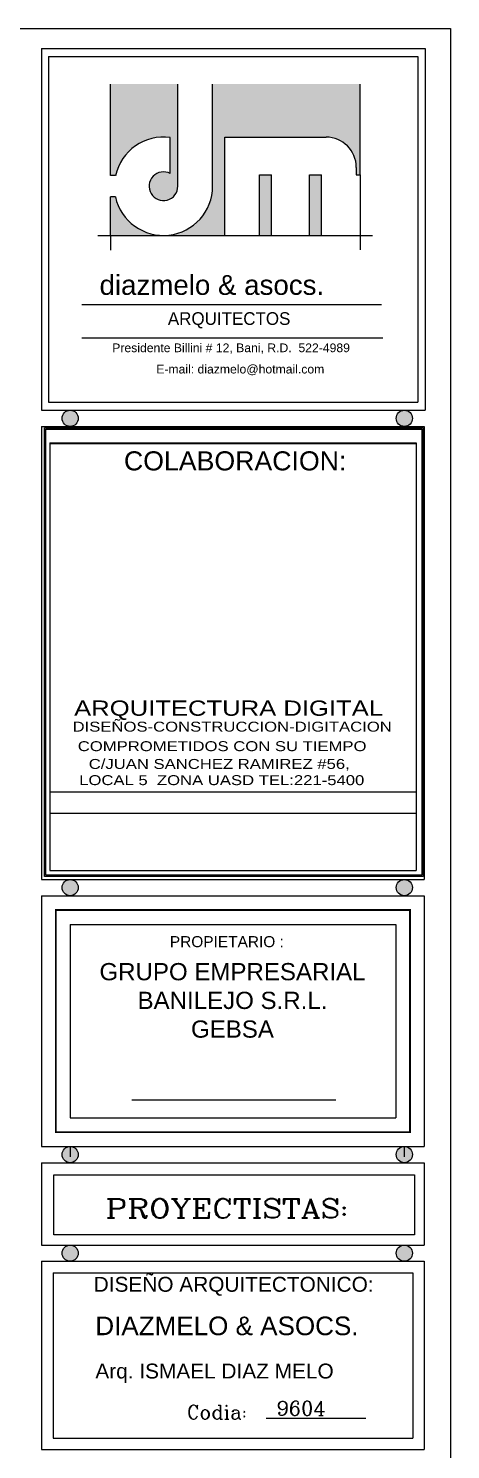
# Model space of a CAD drawing. Header units: feet. Extents: x 317 to 512, y -141 to 162.
# Drawn here: x 445.53 to 452.47, y 76.3 to 99.68 of the extents above; entities that cross this region are included whole.
import ezdxf
from ezdxf.enums import TextEntityAlignment as Align

# ---------------------------------------------------------------- set-up
doc = ezdxf.new("R2010")
doc.units = ezdxf.units.FT
doc.header["$MEASUREMENT"] = 0
for name, color, linetype in [('HOJA', 7, 'Continuous'), ('MARCO', 1, 'Continuous'), ('TARGETA', 3, 'Continuous'), ('TEXTO', 2, 'Continuous'), ('TEXTOS', 3, 'Continuous'), ('TEXXT', 2, 'Continuous')]:
    doc.layers.add(name, color=color, linetype=linetype)
doc.styles.add('DAMIAN', font='arial.ttf', dxfattribs={"height": 0.12})
doc.styles.get("Standard").update_dxf_attribs({"font": 'arial.ttf'})
doc.styles.add('TITTEXTM', font='romanc.shx')

# ---------------------------------------------------------------- blocks, each defined once
blk = doc.blocks.new('A$C6FFE63EF')
at = {"layer": 'TEXTO', "ltscale": 0.05}
h = blk.add_hatch(color=256, dxfattribs=at)
h.paths.add_polyline_path([(1.319, 2.87), (1.319, 2.479, 3.622679), (1.401, 2.342), (1.401, 3.449), (0.672, 3.449), (0.672, 2.457), (0.725, 2.457, -0.391497)])
h.paths.add_polyline_path([(1.246, 1.809, -0.351969), (0.725, 2.227), (0.672, 2.227), (0.672, 1.809)])
h.paths.add_polyline_path([(1.91, 2.875), (3.008, 2.875, -0.414214), (3.336, 2.547), (3.336, 2.466), (3.377, 2.466), (3.377, 3.449), (1.779, 3.449), (1.779, 2.342, -0.414214), (1.246, 1.809), (1.91, 1.809)])
h.paths.add_polyline_path([(2.418, 2.465), (2.287, 2.465), (2.287, 1.809), (2.418, 1.809)], flags=17)
h.paths.add_polyline_path([(2.959, 2.465), (2.828, 2.465), (2.828, 1.809), (2.959, 1.809)], flags=17)
for p, q in [((0.671, 2.456), (0.671, 3.448)), ((1.401, 2.341), (1.401, 3.448)), ((1.778, 2.341), (1.778, 3.448)), ((3.377, 2.465), (3.377, 3.448)), ((1.319, 2.479), (1.319, 2.869)), ((1.909, 1.808), (1.909, 2.874)), ((1.909, 2.874), (3.008, 2.874)), ((3.336, 2.546), (3.336, 2.465)), ((0.725, 2.456), (0.671, 2.456)), ((2.287, 1.808), (2.287, 2.464)), ((2.287, 2.464), (2.418, 2.464)), ((2.418, 1.808), (2.418, 2.464)), ((2.828, 1.808), (2.828, 2.464)), ((2.828, 2.464), (2.959, 2.464)), ((2.959, 1.808), (2.959, 2.464)), ((3.336, 2.465), (3.377, 2.465)), ((3.377, 2.465), (3.377, 1.653)), ((0.671, 1.808), (0.671, 2.227)), ((0.725, 2.227), (0.671, 2.227)), ((0.534, 1.808), (3.512, 1.808)), ((0.671, 1.808), (0.671, 1.647)), ((0.362, 1.057), (3.61, 1.057)), ((0.362, 0.698), (3.622, 0.698))]:
    blk.add_line(p, q, dxfattribs=at)
for centre, radius, start, end in [((1.245, 2.341), 0.533, 82.0412, 167.5619), ((3.008, 2.546), 0.328, 0, 90), ((1.245, 2.341), 0.156, 61.7263, 0), ((1.245, 2.341), 0.533, 192.4381, 0)]:
    blk.add_arc(centre, radius, start, end, dxfattribs=at)
at = {"layer": 'TEXTO', "ltscale": 0.3, "width": 13.01141, "attachment_point": 1}
for s, insert, char_height in [('{\\fSwis721 Blk BT|b0|i0|c0|p34;diazmelo & asocs.}', (0.552, 1.378), 0.21489), ('{\\fComic Sans MS|b0|i0|c0|p66;ARQUITECTOS}', (1.293, 0.975), 0.13753), ('{\\fArial|b0|i0|c0|p34;Presidente Billini # 12, Bani, R.D.  522-4989}', (0.69, 0.636), 0.09455), ('{\\fArial|b0|i0|c0|p34;E-mail: diazmelo@hotmail.com}', (1.167, 0.405), 0.09455)]:
    blk.add_mtext(s, dxfattribs=dict(at, insert=insert, char_height=char_height))

msp = doc.modelspace()

# ---------------------------------------------------------------- hatches: boundary and pattern name
at = {"layer": 'TEXTOS'}
h = msp.add_hatch(color=7, dxfattribs=at)
h.paths.add_polyline_path([(446.34795, 93.26546, 1), (446.08168, 93.26546, 1)])
h.paths.add_polyline_path([(451.84265, 93.26546, 1), (451.57638, 93.26546, 1)])
h = msp.add_hatch(color=7, dxfattribs=at)
h.paths.add_polyline_path([(446.34795, 85.54688, 1), (446.08168, 85.54688, 1)])
h.paths.add_polyline_path([(451.84265, 85.54688, 1), (451.57638, 85.54688, 1)])
h = msp.add_hatch(color=7, dxfattribs=at)
h.paths.add_polyline_path([(446.21482, 81.28846, 1), (446.21482, 81.0222, 1)])
h.paths.add_polyline_path([(451.70952, 81.28846, 1), (451.70952, 81.0222, 1)])
h = msp.add_hatch(color=7, dxfattribs=at)
h.paths.add_polyline_path([(446.21482, 79.66705, 1), (446.21482, 79.40078, 1)])
h.paths.add_polyline_path([(451.70952, 79.66705, 1), (451.70952, 79.40078, 1)])

# ---------------------------------------------------------------- linework, layer by layer
at = {"layer": 'HOJA', "color": 17, "linetype": 'Continuous'}
for p, q in [((445.87826, 87.1215), (451.90474, 87.1215)), ((445.87826, 86.76896), (451.90474, 86.76896))]:
    msp.add_line(p, q, dxfattribs=at)
at = {"layer": 'MARCO'}
msp.add_lwpolyline([(387.97006, 99.67954), (452.47006, 99.67954), (452.47006, 57.67954), (387.97006, 57.67954)], close=True, dxfattribs=at)
at = {"layer": 'TARGETA', "color": 3}
for p, q in [((445.74434, 99.34763), (452.05064, 99.34763)), ((445.74434, 99.34763), (445.74434, 93.3986)), ((445.86061, 99.21654), (451.93437, 99.21654)), ((445.86061, 99.21654), (445.86061, 93.53277)), ((451.93437, 99.21654), (451.93437, 93.53277)), ((452.05064, 99.34763), (452.05064, 93.3986)), ((445.86061, 93.53277), (451.91646, 93.53277)), ((451.91646, 93.53277), (451.93437, 93.53277)), ((445.74434, 93.3986), (452.05064, 93.3986)), ((445.87826, 92.86508), (445.87826, 85.84414)), ((445.87826, 92.86508), (451.90474, 92.86508)), ((445.87826, 92.85179), (445.87826, 85.83085)), ((445.87826, 92.85179), (451.90474, 92.85179)), ((445.87826, 92.85179), (445.87826, 85.83085)), ((451.90474, 92.86508), (451.90474, 85.84414)), ((451.90474, 92.85179), (451.90474, 85.83085)), ((451.90474, 92.85179), (451.90474, 85.83085)), ((445.87826, 85.83085), (451.90474, 85.83085)), ((445.87826, 85.83085), (451.90474, 85.83085)), ((445.74434, 85.41375), (452.03866, 85.41375)), ((445.74434, 85.41375), (445.74434, 81.28846)), ((452.03866, 85.41375), (452.03866, 81.28846)), ((446.21563, 84.94245), (451.56737, 84.94245)), ((446.21563, 84.94245), (446.21563, 81.75976)), ((451.56737, 84.94245), (451.56737, 81.75976)), ((446.21563, 81.75976), (451.56737, 81.75976)), ((445.74434, 81.28846), (452.03866, 81.28846)), ((445.74434, 81.0222), (445.74434, 79.66705)), ((445.74434, 81.0222), (452.03866, 81.0222)), ((452.03866, 81.0222), (452.03866, 79.66705)), ((445.94444, 79.83719), (445.94444, 80.8221)), ((445.94444, 80.8221), (451.87595, 80.8221)), ((451.87595, 80.8221), (451.87595, 79.83719)), ((451.87595, 79.83719), (445.94444, 79.83719)), ((445.74434, 79.66705), (452.03866, 79.66705)), ((445.74434, 79.40078), (445.74434, 76.30295)), ((445.74434, 79.40078), (452.03866, 79.40078)), ((445.74434, 79.40078), (452.03866, 79.40078)), ((452.03866, 79.40078), (452.03866, 76.30295)), ((445.93286, 79.21226), (445.93286, 76.49147)), ((445.93286, 79.21226), (451.85014, 79.21226)), ((451.85014, 79.21226), (451.85014, 76.49147)), ((445.93286, 76.49147), (451.85014, 76.49147)), ((445.74434, 76.30295), (452.03866, 76.30295))]:
    msp.add_line(p, q, dxfattribs=at)
at = {"layer": 'TEXTOS', "color": 7}
for p, q in [((445.74434, 93.12981), (445.74434, 85.68002)), ((445.74434, 93.12981), (452.03866, 93.12981)), ((445.74434, 93.12981), (452.03866, 93.12981)), ((445.74434, 93.12981), (452.03866, 93.12981)), ((445.79534, 85.73152), (445.79534, 93.1098)), ((445.79534, 93.1098), (452.01865, 93.1098)), ((445.81535, 85.75153), (445.81535, 93.08979)), ((445.81535, 93.08979), (451.99864, 93.08979)), ((451.99864, 93.08979), (451.99864, 85.75153)), ((452.01865, 93.1098), (452.01865, 85.73152)), ((452.03866, 93.12981), (452.03866, 85.68002)), ((445.74434, 85.68002), (452.03866, 85.68002)), ((452.01865, 85.73152), (445.79534, 85.73152)), ((451.99864, 85.75153), (445.81535, 85.75153)), ((445.74434, 85.41375), (452.03866, 85.41375)), ((446.21482, 81.28846), (446.21482, 81.12048)), ((451.70952, 81.28846), (451.70952, 81.12048))]:
    msp.add_line(p, q, dxfattribs=at)
for centre in [(446.21482, 93.26546), (451.70952, 93.26546), (446.21482, 85.54688), (446.21482, 85.54688), (451.70952, 85.54688), (451.70952, 85.54688), (446.21482, 81.15533), (451.70952, 81.15533), (446.21482, 79.53391), (451.70952, 79.53391)]:
    msp.add_circle(centre, 0.13313, dxfattribs=at)
at = {"layer": 'TEXXT'}
for p, q in [((447.22786, 82.05711), (450.58251, 82.05711)), ((449.43786, 76.81975), (451.07938, 76.81975))]:
    msp.add_line(p, q, dxfattribs=at)
at = {"layer": 'TEXXT', "const_width": 0.03142}
msp.add_lwpolyline([(445.97999, 85.1781), (451.80301, 85.1781), (451.80301, 81.52411), (445.97999, 81.52411), (445.97999, 85.1781)], dxfattribs=at)

# ---------------------------------------------------------------- block references
at = {"xscale": 1.516622773005782, "yscale": 1.516622773005782, "zscale": 1.516622773005782}
msp.add_blockref('A$C6FFE63EF', (445.86061, 93.53277), dxfattribs=at)

# ---------------------------------------------------------------- texts
at = {"layer": 'TEXTOS', "color": 7, "width": 1.2}
for s, height, style, p in [('ARQUITECTURA DIGITAL', 0.2513567, 'DAMIAN', (446.28017, 88.6246)), ('DISEÑOS-CONSTRUCCION-DIGITACION', 0.1633819, 'DAMIAN', (446.25498, 88.27604)), ('COMPROMETIDOS CON SU TIEMPO', 0.1633819, 'DAMIAN', (446.34064, 87.95483)), ('C/JUAN SANCHEZ RAMIREZ #56,  ', 0.1633819, 'DAMIAN', (446.52094, 87.66266)), ('LOCAL 5  ZONA UASD TEL:221-5400', 0.1633819, 'DAMIAN', (446.3635, 87.396)), ('PROYECTISTAS:', 0.3151118, 'TITTEXTM', (446.79779, 80.42749))]:
    msp.add_text(s, height=height, dxfattribs=dict(at, style=style)).set_placement(p, align=Align.TOP_LEFT)
at = {"layer": 'TEXTOS', "color": 7, "style": 'TITTEXTM'}
for s, height, p in [('  Codia:', 0.226759, (447.82405, 77.03256)), ('9604', 0.23548, (449.6083, 77.09976))]:
    msp.add_text(s, height=height, dxfattribs=at).set_placement(p, align=Align.TOP_LEFT)
at = {"layer": 'TEXTOS', "color": 7, "style": 'DAMIAN'}
for s, insert, char_height, width, attachment_point in [('COLABORACION:', (447.09898, 92.72335), 0.3141959, 5.8070369, 1), ('PROPIETARIO :', (447.85447, 84.74865), 0.1815801, 4.1949542, 1), ('GRUPO EMPRESARIAL\\PBANILEJO S.R.L.\\PGEBSA', (448.88383, 84.30574), 0.2832023, 6.5426812, 2), ('DISEÑO ARQUITECTONICO:', (446.60229, 79.14406), 0.2450728, 8.710453, 1), ('DIAZMELO & ASOCS.', (446.62911, 78.49095), 0.306341, 10.8790331, 1), ('Arq. ISMAEL DIAZ MELO', (446.62911, 77.71718), 0.2450728, 8.7032265, 1)]:
    msp.add_mtext(s, dxfattribs=dict(at, insert=insert, char_height=char_height, width=width, attachment_point=attachment_point))

doc.saveas('drawing.dxf')
